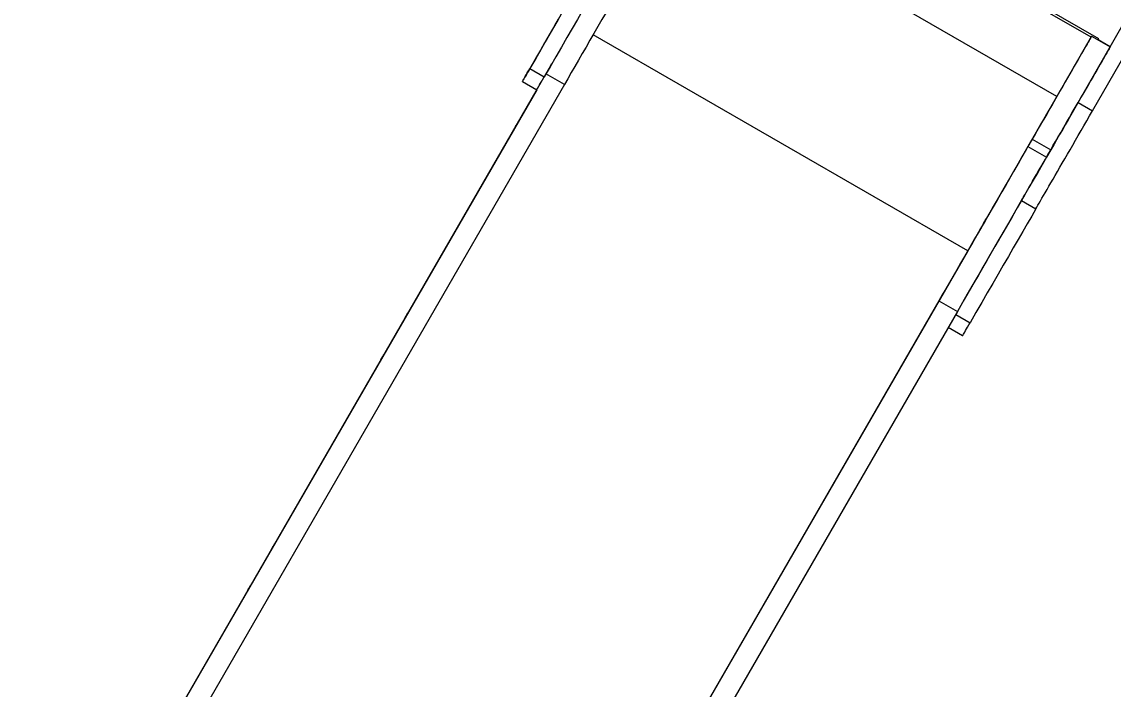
# Model space of a CAD drawing. Header units: millimetres. Extents: x -11024 to 8278, y -7837 to 5770.
# Drawn here: x -7003 to -5625, y -1673 to -830 of the extents above; entities that cross this region are included whole.
import ezdxf

# ---------------------------------------------------------------- set-up
doc = ezdxf.new("R2010")
doc.units = ezdxf.units.MM
for name, color, linetype in [('DIKOM_ОБЪЕКТ', 7, 'Continuous'), ('DIKOM_РАЗМЕР_ЗОНА', 7, 'Continuous'), ('DIKOM_РАЗМЕР_ОБЪЕКТА', 7, 'Continuous')]:
    doc.layers.add(name, color=color, linetype=linetype)
doc.styles.add('style1', font='arial.ttf', dxfattribs={"width": 0.8})
doc.dimstyles.new('1-50', dxfattribs={"dimtxt": 300, "dimasz": 200, "dimexe": 100, "dimexo": 0, "dimgap": 100, "dimtad": 1, "dimtxsty": 'style1', "dimcen": 200, "dimclrd": 7, "dimclre": 7, "dimclrt": 7, "dimadec": 1, "dimazin": 2, "dimtfac": 1, "dimtmove": 0, "dimatfit": 2, "dimfxl": 0, "dimlwd": 25, "dimlwe": 18, "dimarcsym": 0})

# ---------------------------------------------------------------- blocks, each defined once
blk = doc.blocks.new('*D9')
at = {"layer": 'Defpoints', "color": 0, "transparency": 16777216}
for p in [(3740.7, 3707.5), (-8191.6, -3797.3), (-1076.1, -3797.3)]:
    blk.add_point(p, dxfattribs=at)
at = {"layer": 'DIKOM_РАЗМЕР_ОБЪЕКТА', "color": 7, "lineweight": 18, "transparency": 16777216}
for p, q in [((3740.7, 3707.5), (-8291.6, 3707.5)), ((-1076.1, -3797.3), (-8291.6, -3797.3))]:
    blk.add_line(p, q, dxfattribs=at)
at = {"layer": 'DIKOM_РАЗМЕР_ОБЪЕКТА', "color": 7, "lineweight": 25, "transparency": 16777216}
blk.add_line((-8191.6, 3507.5), (-8191.6, -3597.3), dxfattribs=at)
at = {"layer": 'DIKOM_РАЗМЕР_ОБЪЕКТА', "color": 7, "transparency": 16777216}
for points in [[(-8224.9, 3507.5), (-8158.2, 3507.5), (-8191.6, 3707.5)], [(-8224.9, -3597.3), (-8158.2, -3597.3), (-8191.6, -3797.3)]]:
    blk.add_solid(points, dxfattribs=at)
at = {"layer": 'DIKOM_РАЗМЕР_ОБЪЕКТА', "color": 7, "transparency": 16777216, "insert": (-8444.7, -44.9), "char_height": 300, "attachment_point": 5, "rotation": 90, "style": 'style1'}
blk.add_mtext('7500', dxfattribs=at)
blk = doc.blocks.new('*D10')
at = {"layer": 'Defpoints', "color": 0, "transparency": 16777216}
for p in [(-7791.3, -186.8), (6174.9, -1433), (6174.9, -5371.3)]:
    blk.add_point(p, dxfattribs=at)
at = {"layer": 'DIKOM_РАЗМЕР_ОБЪЕКТА', "color": 7, "lineweight": 18, "transparency": 16777216}
for p, q in [((-7791.3, -186.8), (-7791.3, -5471.3)), ((6174.9, -1433), (6174.9, -5471.3))]:
    blk.add_line(p, q, dxfattribs=at)
at = {"layer": 'DIKOM_РАЗМЕР_ОБЪЕКТА', "color": 7, "lineweight": 25, "transparency": 16777216}
blk.add_line((-7591.3, -5371.3), (5974.9, -5371.3), dxfattribs=at)
at = {"layer": 'DIKOM_РАЗМЕР_ОБЪЕКТА', "color": 7, "transparency": 16777216}
for points in [[(-7591.3, -5337.9), (-7591.3, -5404.6), (-7791.3, -5371.3)], [(5974.9, -5337.9), (5974.9, -5404.6), (6174.9, -5371.3)]]:
    blk.add_solid(points, dxfattribs=at)
at = {"layer": 'DIKOM_РАЗМЕР_ОБЪЕКТА', "color": 7, "transparency": 16777216, "insert": (-1343.7, -5118.1), "char_height": 300, "attachment_point": 5, "style": 'style1'}
blk.add_mtext('14000', dxfattribs=at)
blk = doc.blocks.new('*D11')
at = {"layer": 'Defpoints', "color": 0, "transparency": 16777216}
for p in [(3316.1, 5770.1), (-10574.2, -5797.3), (-1580.1, -5797.3)]:
    blk.add_point(p, dxfattribs=at)
at = {"layer": 'DIKOM_РАЗМЕР_ЗОНА', "color": 7, "lineweight": 18, "transparency": 16777216}
for p, q in [((3316.1, 5770.1), (-10674.2, 5770.1)), ((-1580.1, -5797.3), (-10674.2, -5797.3))]:
    blk.add_line(p, q, dxfattribs=at)
at = {"layer": 'DIKOM_РАЗМЕР_ЗОНА', "color": 7, "lineweight": 25, "transparency": 16777216}
blk.add_line((-10574.2, 5570.1), (-10574.2, -5597.3), dxfattribs=at)
at = {"layer": 'DIKOM_РАЗМЕР_ЗОНА', "color": 7, "transparency": 16777216}
for points in [[(-10607.5, 5570.1), (-10540.8, 5570.1), (-10574.2, 5770.1)], [(-10607.5, -5597.3), (-10540.8, -5597.3), (-10574.2, -5797.3)]]:
    blk.add_solid(points, dxfattribs=at)
at = {"layer": 'DIKOM_РАЗМЕР_ЗОНА', "color": 7, "transparency": 16777216, "insert": (-10827.3, -173), "char_height": 300, "attachment_point": 5, "rotation": 90, "style": 'style1'}
blk.add_mtext('11500', dxfattribs=at)

msp = doc.modelspace()

# ---------------------------------------------------------------- linework, layer by layer
at = {"layer": 'DIKOM_ОБЪЕКТ', "color": 7, "linetype": 'Continuous', "lineweight": 15}
for p, q in [((-5643.149, -851.788), (-6132.454, -569.288)), ((-5652.876, -849.636), (-6125.722, -576.639)), ((-5696.146, -924.581), (-6168.984, -651.588)), ((-5669.278, -932.132), (-5610.45, -830.24)), ((-5808.639, -1119.414), (-6281.474, -846.423)), ((-5652.126, -848.337), (-5696.146, -924.581)), ((-5652.126, -848.337), (-5652.123, -848.338)), ((-5652.123, -848.338), (-5628.74, -861.838)), ((-5651.091, -942.632), (-5595.518, -846.377)), ((-5628.74, -861.828), (-5643.894, -853.078)), ((-6361.562, -889.128), (-6343.375, -899.628)), ((-6341.255, -895.96), (-6980.59, -2003.165)), ((-6317.872, -909.46), (-6957.207, -2016.665)), ((-6370.996, -905.461), (-6352.81, -915.961)), ((-6317.872, -909.46), (-6341.255, -895.96)), ((-6352.827, -915.951), (-6867.594, -1807.429)), ((-5669.278, -932.132), (-5651.091, -942.632)), ((-5727.113, -978.246), (-5732.529, -987.627)), ((-5727.113, -978.246), (-5703.73, -991.746)), ((-5732.529, -987.627), (-5709.146, -1001.127)), ((-5703.73, -991.746), (-5709.146, -1001.127)), ((-5740.66, -1055.755), (-5722.473, -1066.255)), ((-5808.639, -1119.414), (-6390.642, -2127.33)), ((-5845.023, -1182.46), (-6484.357, -2289.665)), ((-5845.023, -1182.46), (-5821.64, -1195.96)), ((-5821.64, -1195.96), (-6460.974, -2303.165)), ((-5823.758, -1199.629), (-5805.573, -1210.128)), ((-5833.19, -1215.963), (-5815.008, -1226.461))]:
    msp.add_line(p, q, dxfattribs=at)
at = {"layer": 'DIKOM_ОБЪЕКТ', "color": 7, "linetype": 'Continuous', "lineweight": 15, "flags": 128}
for points in [[(-6205.379, -714.627), (-6210.931, -724.244), (-6216.478, -733.851), (-6222.014, -743.439), (-6227.533, -752.998), (-6233.029, -762.519), (-6238.498, -771.991), (-6243.934, -781.405), (-6249.33, -790.752), (-6254.683, -800.022), (-6259.986, -809.207), (-6265.234, -818.296), (-6270.421, -827.281), (-6275.544, -836.152), (-6280.595, -844.901), (-6285.571, -853.519), (-6290.466, -861.997), (-6295.276, -870.326), (-6299.995, -878.499), (-6304.619, -886.507), (-6309.142, -894.341), (-6313.562, -901.995), (-6317.872, -909.46)], [(-6278.462, -745.255), (-6283.835, -754.557), (-6289.38, -764.157), (-6295.098, -774.055), (-6300.986, -784.249), (-6307.044, -794.738), (-6313.273, -805.521), (-6319.67, -816.597), (-6326.236, -827.964), (-6332.969, -839.622), (-6339.869, -851.568), (-6346.935, -863.802), (-6354.166, -876.323), (-6361.562, -889.128)], [(-6260.275, -755.755), (-6265.649, -765.057), (-6271.194, -774.657), (-6276.911, -784.555), (-6282.8, -794.749), (-6288.858, -805.238), (-6295.086, -816.021), (-6301.483, -827.097), (-6308.049, -838.464), (-6314.782, -850.122), (-6321.682, -862.068), (-6328.748, -874.302), (-6335.979, -886.823), (-6343.375, -899.628)], [(-6325.596, -826.81), (-6328.606, -832.024), (-6331.584, -837.182), (-6334.52, -842.267), (-6337.402, -847.26), (-6340.222, -852.145), (-6342.97, -856.904), (-6345.635, -861.521), (-6348.209, -865.98), (-6350.683, -870.265), (-6353.048, -874.362), (-6355.295, -878.255), (-6357.418, -881.933), (-6359.409, -885.381), (-6361.26, -888.588), (-6362.965, -891.543), (-6364.52, -894.236), (-6365.917, -896.656), (-6367.152, -898.797), (-6368.221, -900.649), (-6369.12, -902.208), (-6369.847, -903.466), (-6370.397, -904.421), (-6370.771, -905.069), (-6370.965, -905.407), (-6370.981, -905.434), (-6370.817, -905.151), (-6370.474, -904.558), (-6369.953, -903.657), (-6369.256, -902.451), (-6368.387, -900.945), (-6367.346, -899.144), (-6366.139, -897.054), (-6364.769, -894.682), (-6363.242, -892.037), (-6361.562, -889.128)], [(-5652.123, -848.338), (-5652.213, -848.495), (-5652.483, -848.964), (-5652.933, -849.745), (-5653.562, -850.835), (-5654.368, -852.232), (-5655.349, -853.933), (-5656.504, -855.933), (-5657.828, -858.228), (-5659.319, -860.812), (-5660.974, -863.679), (-5662.788, -866.822), (-5664.757, -870.233), (-5666.876, -873.904), (-5669.141, -877.827), (-5671.544, -881.992), (-5674.083, -886.389), (-5676.748, -891.007), (-5679.535, -895.835), (-5682.437, -900.861), (-5685.447, -906.074), (-5688.556, -911.461), (-5691.759, -917.009), (-5695.047, -922.704), (-5698.412, -928.533), (-5701.846, -934.482), (-5705.342, -940.536), (-5708.889, -946.681), (-5712.481, -952.903), (-5716.108, -959.185), (-5719.761, -965.513), (-5723.432, -971.872), (-5727.113, -978.246)], [(-5643.894, -853.078), (-5643.816, -852.943), (-5643.588, -852.549), (-5643.402, -852.226), (-5643.264, -851.986), (-5643.178, -851.838), (-5643.149, -851.788)], [(-5628.74, -861.838), (-5628.83, -861.995), (-5629.1, -862.464), (-5629.55, -863.245), (-5630.179, -864.335), (-5630.985, -865.732), (-5631.966, -867.433), (-5633.121, -869.433), (-5634.445, -871.728), (-5635.937, -874.312), (-5637.591, -877.179), (-5639.405, -880.322), (-5641.374, -883.733), (-5643.493, -887.404), (-5645.758, -891.327), (-5648.162, -895.492), (-5650.7, -899.889), (-5653.365, -904.507), (-5656.153, -909.335), (-5659.054, -914.361), (-5662.064, -919.574), (-5665.173, -924.961), (-5668.376, -930.509), (-5671.664, -936.204), (-5675.029, -942.033), (-5678.464, -947.982), (-5681.959, -954.036), (-5685.507, -960.181), (-5689.098, -966.403), (-5692.725, -972.685), (-5696.379, -979.013), (-5700.05, -985.372), (-5703.73, -991.746)], [(-6334.023, -883.435), (-6336.944, -888.495), (-6341.255, -895.96)], [(-6352.81, -915.961), (-6352.794, -915.934), (-6352.63, -915.651), (-6352.287, -915.058), (-6351.766, -914.157), (-6351.07, -912.951), (-6350.2, -911.445), (-6349.16, -909.644), (-6347.953, -907.554), (-6346.583, -905.182), (-6345.055, -902.537), (-6343.375, -899.628)], [(-5696.146, -924.581), (-5701.698, -934.198), (-5707.245, -943.805), (-5712.781, -953.393), (-5718.3, -962.952), (-5723.796, -972.473), (-5729.265, -981.945), (-5734.701, -991.359), (-5740.097, -1000.706), (-5745.45, -1009.976), (-5750.753, -1019.161), (-5756.001, -1028.25), (-5761.188, -1037.235), (-5766.311, -1046.106), (-5771.362, -1054.855), (-5776.338, -1063.473), (-5781.233, -1071.951), (-5786.043, -1080.28), (-5790.762, -1088.453), (-5795.386, -1096.46), (-5799.909, -1104.295), (-5804.329, -1111.949), (-5808.639, -1119.414)], [(-5740.66, -1055.755), (-5739.461, -1053.679), (-5738.098, -1051.319), (-5736.574, -1048.679), (-5734.891, -1045.767), (-5733.055, -1042.588), (-5731.07, -1039.15), (-5728.94, -1035.462), (-5726.671, -1031.532), (-5724.266, -1027.368), (-5721.733, -1022.982), (-5719.078, -1018.383), (-5716.306, -1013.581), (-5713.423, -1008.589), (-5710.437, -1003.418), (-5707.354, -998.08), (-5704.183, -992.587), (-5700.929, -986.953), (-5697.602, -981.19), (-5694.208, -975.312), (-5690.756, -969.333), (-5687.254, -963.267), (-5683.709, -957.128), (-5680.131, -950.93), (-5676.527, -944.689), (-5672.907, -938.417), (-5669.278, -932.132)], [(-5722.473, -1066.255), (-5721.275, -1064.179), (-5719.911, -1061.819), (-5718.387, -1059.179), (-5716.705, -1056.267), (-5714.869, -1053.088), (-5712.884, -1049.65), (-5710.754, -1045.962), (-5708.484, -1042.032), (-5706.08, -1037.868), (-5703.547, -1033.482), (-5700.891, -1028.883), (-5698.119, -1024.081), (-5695.236, -1019.089), (-5692.25, -1013.918), (-5689.168, -1008.58), (-5685.996, -1003.087), (-5682.743, -997.453), (-5679.416, -991.69), (-5676.022, -985.812), (-5672.57, -979.833), (-5669.067, -973.767), (-5665.523, -967.628), (-5661.945, -961.43), (-5658.341, -955.189), (-5654.72, -948.917), (-5651.091, -942.632)], [(-6381.365, -965.381), (-6381.276, -965.227), (-6381.017, -964.779), (-6380.612, -964.077), (-6380.095, -963.183), (-6379.514, -962.176), (-6378.919, -961.146), (-6378.364, -960.185), (-6377.899, -959.378), (-6377.563, -958.796), (-6377.387, -958.492), (-6377.387, -958.492), (-6377.563, -958.796), (-6377.899, -959.378), (-6378.365, -960.185), (-6378.92, -961.146), (-6379.515, -962.176), (-6380.096, -963.183), (-6380.612, -964.077), (-6381.018, -964.779), (-6381.276, -965.227), (-6381.365, -965.381)], [(-5732.529, -987.627), (-5738.081, -997.244), (-5743.628, -1006.851), (-5749.164, -1016.439), (-5754.683, -1025.998), (-5760.179, -1035.519), (-5765.648, -1044.991), (-5771.084, -1054.405), (-5776.481, -1063.752), (-5781.833, -1073.022), (-5787.136, -1082.207), (-5792.384, -1091.296), (-5797.571, -1100.281), (-5802.694, -1109.152), (-5807.745, -1117.901), (-5812.721, -1126.519), (-5817.616, -1134.997), (-5822.426, -1143.326), (-5827.145, -1151.499), (-5831.769, -1159.507), (-5836.293, -1167.341), (-5840.712, -1174.995), (-5845.023, -1182.46)], [(-5709.146, -1001.127), (-5714.699, -1010.744), (-5720.245, -1020.351), (-5725.781, -1029.939), (-5731.3, -1039.498), (-5736.797, -1049.019), (-5742.266, -1058.491), (-5747.701, -1067.905), (-5753.098, -1077.252), (-5758.45, -1086.522), (-5763.753, -1095.707), (-5769.001, -1104.796), (-5774.189, -1113.781), (-5779.311, -1122.652), (-5784.363, -1131.401), (-5789.338, -1140.019), (-5794.234, -1148.497), (-5799.043, -1156.826), (-5803.762, -1164.999), (-5808.386, -1173.007), (-5812.91, -1180.841), (-5817.329, -1188.495), (-5821.64, -1195.96)], [(-5740.66, -1055.755), (-5746.033, -1065.057), (-5751.579, -1074.657), (-5757.296, -1084.555), (-5763.184, -1094.749), (-5769.243, -1105.238), (-5775.471, -1116.021), (-5781.868, -1127.097), (-5788.434, -1138.464), (-5795.167, -1150.122), (-5802.067, -1162.068), (-5809.133, -1174.302), (-5814.413, -1183.445)], [(-5722.473, -1066.255), (-5727.847, -1075.557), (-5733.392, -1085.157), (-5739.109, -1095.055), (-5744.998, -1105.249), (-5751.056, -1115.738), (-5757.284, -1126.521), (-5763.682, -1137.597), (-5770.247, -1148.964), (-5776.981, -1160.622), (-5783.881, -1172.568), (-5790.946, -1184.802), (-5798.178, -1197.323), (-5805.573, -1210.128)], [(-5785.119, -1078.705), (-5785.208, -1078.859), (-5785.467, -1079.307), (-5785.872, -1080.009), (-5786.388, -1080.904), (-5786.969, -1081.91), (-5787.564, -1082.94), (-5788.119, -1083.901), (-5788.585, -1084.708), (-5788.921, -1085.29), (-5789.097, -1085.594), (-5789.097, -1085.594), (-5788.921, -1085.29), (-5788.585, -1084.708), (-5788.119, -1083.901), (-5787.564, -1082.94), (-5786.97, -1081.91), (-5786.389, -1080.903), (-5785.872, -1080.009), (-5785.467, -1079.307), (-5785.208, -1078.859), (-5785.119, -1078.705)], [(-6519.269, -1204.205), (-6519.18, -1204.051), (-6518.921, -1203.603), (-6518.515, -1202.901), (-6517.999, -1202.006), (-6517.418, -1201), (-6516.824, -1199.97), (-6516.269, -1199.009), (-6515.803, -1198.201), (-6515.467, -1197.62), (-6515.291, -1197.315), (-6515.291, -1197.315), (-6515.467, -1197.62), (-6515.803, -1198.201), (-6516.269, -1199.009), (-6516.824, -1199.97), (-6517.419, -1201), (-6518, -1202.006), (-6518.516, -1202.901), (-6518.922, -1203.603), (-6519.18, -1204.051), (-6519.269, -1204.205)], [(-5815.008, -1226.461), (-5814.993, -1226.434), (-5814.828, -1226.151), (-5814.485, -1225.558), (-5813.965, -1224.657), (-5813.268, -1223.451), (-5812.398, -1221.945), (-5811.358, -1220.144), (-5810.151, -1218.054), (-5808.781, -1215.682), (-5807.253, -1213.037), (-5805.573, -1210.128)], [(-6549.914, -1257.277), (-6549.826, -1257.123), (-6549.567, -1256.675), (-6549.161, -1255.973), (-6548.645, -1255.078), (-6548.064, -1254.072), (-6547.469, -1253.042), (-6546.914, -1252.081), (-6546.448, -1251.273), (-6546.112, -1250.692), (-6545.936, -1250.387), (-6545.936, -1250.387), (-6546.112, -1250.692), (-6546.449, -1251.273), (-6546.914, -1252.081), (-6547.469, -1253.042), (-6548.064, -1254.071), (-6548.645, -1255.078), (-6549.161, -1255.972), (-6549.567, -1256.675), (-6549.826, -1257.123), (-6549.914, -1257.277)], [(-6687.818, -1496.1), (-6687.73, -1495.947), (-6687.471, -1495.499), (-6687.065, -1494.796), (-6686.549, -1493.902), (-6685.968, -1492.895), (-6685.373, -1491.866), (-6684.818, -1490.904), (-6684.352, -1490.097), (-6684.017, -1489.515), (-6683.841, -1489.211), (-6683.841, -1489.211), (-6684.017, -1489.515), (-6684.353, -1490.097), (-6684.819, -1490.904), (-6685.374, -1491.865), (-6685.968, -1492.895), (-6686.55, -1493.902), (-6687.065, -1494.796), (-6687.471, -1495.498), (-6687.73, -1495.946), (-6687.818, -1496.1)], [(-6718.464, -1549.172), (-6718.375, -1549.018), (-6718.116, -1548.57), (-6717.71, -1547.868), (-6717.194, -1546.974), (-6716.613, -1545.967), (-6716.019, -1544.938), (-6715.463, -1543.976), (-6714.998, -1543.169), (-6714.662, -1542.587), (-6714.486, -1542.283), (-6714.486, -1542.283), (-6714.662, -1542.587), (-6714.998, -1543.169), (-6715.464, -1543.976), (-6716.019, -1544.937), (-6716.614, -1545.967), (-6717.195, -1546.974), (-6717.711, -1547.868), (-6718.117, -1548.57), (-6718.375, -1549.018), (-6718.464, -1549.172)]]:
    msp.add_lwpolyline(points, dxfattribs=at)

# ---------------------------------------------------------------- dimensions: what is measured, and where the dimension line sits
at = {"layer": 'DIKOM_РАЗМЕР_ЗОНА'}
dim = msp.add_linear_dim(base=(-10574.155, -5797.252), p1=(3316.126, 5770.14), p2=(-1580.087, -5797.252), angle=90, text='11500', dimstyle='1-50', dxfattribs=at)
dim.commit()
dim.dimension.update_dxf_attribs({"geometry": '*D11', "text_midpoint": (-10574.155, -172.992), "dimtype": 160})
at = {"layer": 'DIKOM_РАЗМЕР_ОБЪЕКТА'}
dim = msp.add_linear_dim(base=(-8191.564, -3797.252), p1=(3740.68, 3707.508), p2=(-1076.116, -3797.252), angle=90, text='7500', dimstyle='1-50', dxfattribs=at)
dim.commit()
dim.dimension.update_dxf_attribs({"geometry": '*D9', "text_midpoint": (-8191.564, -44.872), "dimtype": 160})
dim = msp.add_linear_dim(base=(6174.942, -5371.267), p1=(-7791.307, -186.829), p2=(6174.942, -1432.983), text='14000', dimstyle='1-50', dxfattribs=at)
dim.commit()
dim.dimension.update_dxf_attribs({"geometry": '*D10', "text_midpoint": (-1343.681, -5371.267), "dimtype": 160})

doc.saveas('drawing.dxf')
